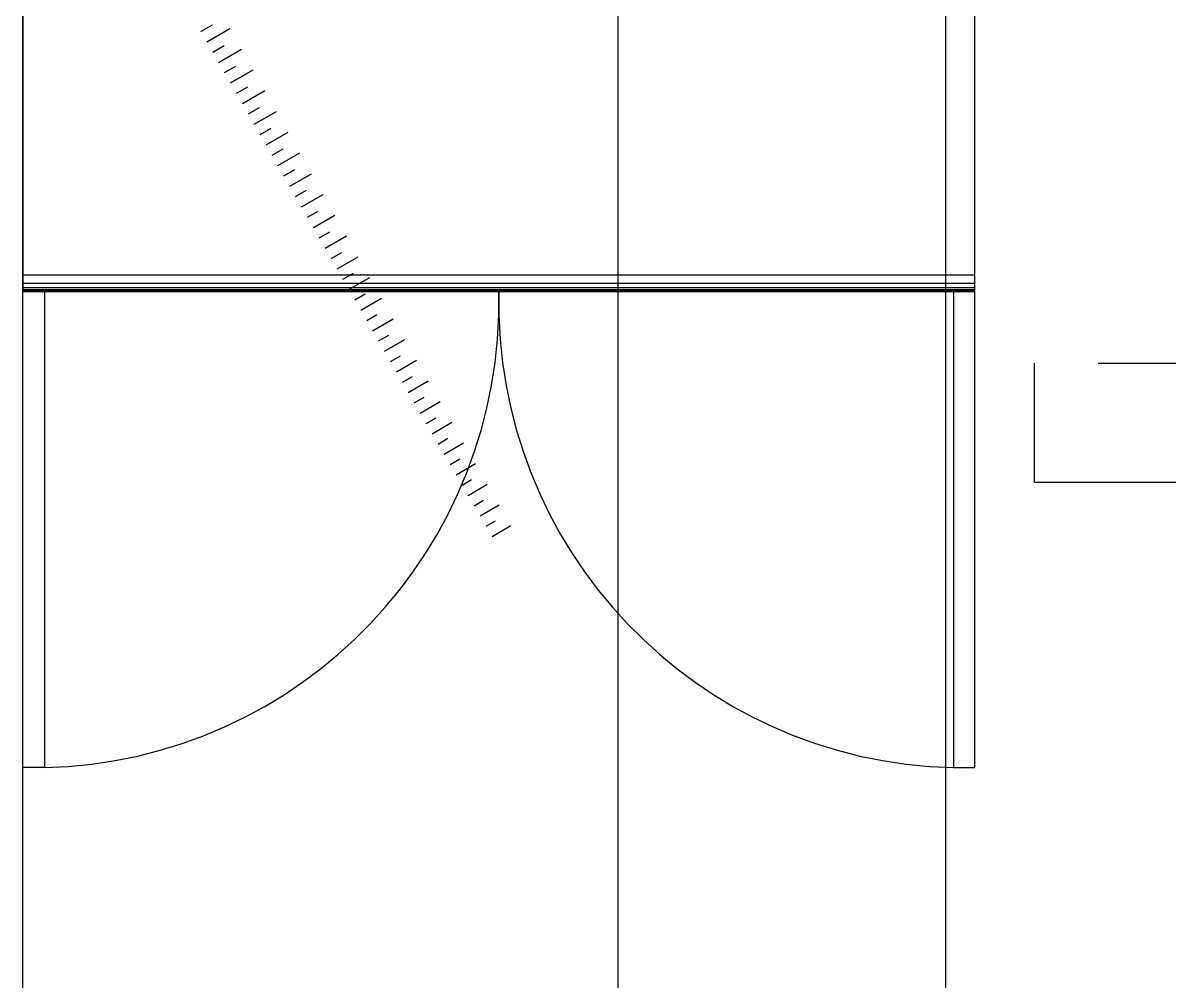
# Model space of a CAD drawing. Header units: metres. Extents: x -999 to 3200, y -1400 to 5056.
# Drawn here: x 0 to 96.3, y -106.9 to -26.4 of the extents above; entities that cross this region are included whole.
import ezdxf

# ---------------------------------------------------------------- set-up
doc = ezdxf.new("R2010")
doc.units = ezdxf.units.M
doc.layers.add('0.8', color=7, linetype='Continuous', true_color=0x000008)
doc.layers.add('PLANIMETRIA', color=7, linetype='Continuous', true_color=0x000007)

msp = doc.modelspace()

# ---------------------------------------------------------------- linework, layer by layer
at = {"color": 7}
for points in [[(0, 0), (50, 0), (50, -900), (0, -900)], [(77.572, -1.504), (2125.002, -1.504), (2125.002, -898.504), (77.572, -898.504)]]:
    msp.add_lwpolyline(points, close=True, dxfattribs=at)
at = {"layer": '0.8', "color": 8}
for p, q in [((0, 0), (0, -49)), ((80, -49), (80, 0)), ((0, -47.6), (80, -47.6)), ((0, -48.3), (80, -48.3)), ((0, -48.65), (80, -48.65)), ((0, -48.825), (80, -48.825)), ((0, -48.913), (80, -48.913)), ((0, -48.957), (80, -48.957)), ((0, -49), (80, -49)), ((0, -49), (1.8, -49)), ((0, -89), (0, -49)), ((1.8, -49), (1.8, -89)), ((80, -49), (78.2, -49)), ((78.2, -49), (78.2, -89)), ((80, -89), (80, -49)), ((85, -55), (85, -65)), ((90.359, -55), (159.641, -55)), ((85, -65), (165, -65)), ((1.8, -89), (0, -89)), ((78.2, -89), (80, -89))]:
    msp.add_line(p, q, dxfattribs=at)
for centre, start, end in [((0.9, -49.9), 271.31877, 1.31877), ((79.1, -49.9), 178.68123, 268.68123)]:
    msp.add_arc(centre, 39.11, start, end, dxfattribs=at)
at = {"layer": 'PLANIMETRIA', "color": 7}
for points in [[(14.948, -27.136), (15.921, -26.573)], [(15.448, -28.001), (17.386, -26.881)], [(15.948, -28.867), (16.913, -28.31)], [(16.449, -29.733), (18.37, -28.623)], [(16.949, -30.599), (17.905, -30.046)], [(17.449, -31.465), (19.354, -30.364)], [(17.95, -32.331), (18.898, -31.783)], [(18.45, -33.196), (20.335, -32.107)], [(18.948, -34.063), (19.889, -33.526)], [(19.445, -34.931), (21.318, -33.861)], [(19.941, -35.8), (20.874, -35.266)], [(20.437, -36.668), (22.295, -35.606)], [(20.934, -37.536), (21.859, -37.007)], [(21.43, -38.404), (23.272, -37.351)], [(21.926, -39.272), (22.844, -38.748)], [(22.423, -40.14), (24.25, -39.095)], [(22.919, -41.008), (23.829, -40.488)], [(23.415, -41.876), (25.23, -40.839)], [(23.913, -42.744), (24.816, -42.226)], [(24.411, -43.611), (26.209, -42.58)], [(24.908, -44.479), (25.804, -43.965)], [(25.406, -45.346), (27.189, -44.323)], [(25.904, -46.213), (26.792, -45.704)], [(26.401, -47.081), (28.17, -46.066)], [(26.899, -47.948), (27.779, -47.443)], [(27.396, -48.816), (29.15, -47.809)], [(27.894, -49.683), (28.768, -49.181)], [(28.393, -50.55), (30.133, -49.547)], [(28.892, -51.416), (29.758, -50.917)], [(29.391, -52.283), (31.117, -51.288)], [(29.891, -53.149), (30.75, -52.654)], [(30.39, -54.015), (32.101, -53.029)], [(30.889, -54.882), (31.741, -54.391)], [(31.389, -55.748), (33.086, -54.77)], [(31.888, -56.615), (32.733, -56.128)], [(32.388, -57.481), (34.072, -56.51)], [(32.889, -58.346), (33.726, -57.86)], [(33.391, -59.211), (35.058, -58.243)], [(33.893, -60.076), (34.723, -59.594)], [(34.395, -60.941), (36.048, -59.981)], [(34.896, -61.806), (35.72, -61.328)], [(35.398, -62.671), (37.037, -61.72)], [(35.9, -63.536), (36.716, -63.062)], [(36.402, -64.401), (38.028, -63.457)], [(36.907, -65.264), (37.715, -64.79)], [(37.413, -66.126), (39.021, -65.183)], [(37.919, -66.989), (38.72, -66.519)], [(38.425, -67.851), (40.019, -66.916)], [(38.932, -68.714), (39.725, -68.248)], [(39.438, -69.576), (41.016, -68.65)]]:
    msp.add_lwpolyline(points, dxfattribs=at)

doc.saveas('drawing.dxf')
